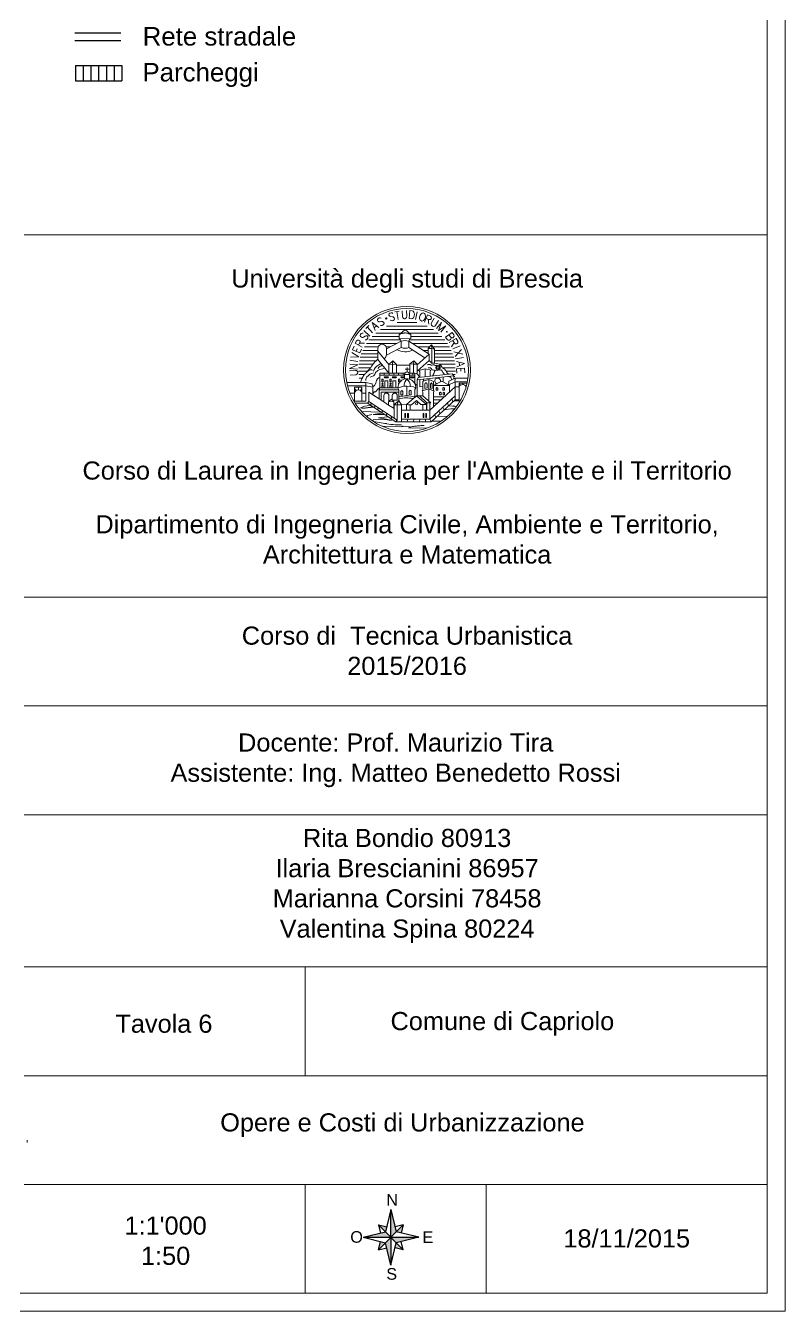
# Model space of a CAD drawing. Header units: millimetres. Extents: x 366 to 1555, y 702 to 1543.
# Drawn here: x 1345.2 to 1554.8, y 701.7 to 1056.4 of the extents above; entities that cross this region are included whole.
import ezdxf

# ---------------------------------------------------------------- set-up
doc = ezdxf.new("R2010")
doc.units = ezdxf.units.MM
doc.layers.add('1_BASE', color=7, linetype='Continuous', lineweight=0)
doc.layers.add('1_CARTIGLIO', color=7, linetype='Continuous', lineweight=9)
for name, color, linetype in [('4L - Parcheggi', 4, 'Continuous'), ('4L - Strade', 10, 'Continuous'), ('cartiglio', 7, 'Continuous')]:
    doc.layers.add(name, color=color, linetype=linetype)
doc.styles.add('ROMANC', font='romanc', dxfattribs={"width": 0.9, "height": 0.4})
doc.styles.get("Standard").update_dxf_attribs({"font": 'arial.ttf'})

msp = doc.modelspace()

# ---------------------------------------------------------------- hatches: boundary and pattern name
at = {"layer": '1_CARTIGLIO', "lineweight": 5, "ltscale": 0.2}
h = msp.add_hatch(color=256, dxfattribs=at)
h.paths.add_polyline_path([(1442.57206, 725.50767), (1444.49205, 723.58767), (1444.82428, 724.96403)])
h.paths.add_polyline_path([(1445.98539, 729.77433), (1445.98539, 722.09433), (1447.47872, 723.58767)])
h.paths.add_polyline_path([(1447.47872, 723.58767), (1448.85508, 723.25544), (1449.39872, 725.50767)])
h.paths.add_polyline_path([(1453.66539, 722.09433), (1445.98539, 722.09433), (1447.47872, 720.601)])
h.paths.add_polyline_path([(1449.39872, 718.681), (1447.47872, 720.601), (1447.1465, 719.22464)])
h.paths.add_polyline_path([(1445.98539, 722.09433), (1444.49205, 720.601), (1445.98539, 714.41433)])
h.paths.add_polyline_path([(1443.1157, 720.93323), (1442.57206, 718.681), (1444.49205, 720.601)])
h.paths.add_polyline_path([(1445.98539, 722.09433), (1444.49205, 723.58767), (1438.30539, 722.09433)])

# ---------------------------------------------------------------- linework, layer by layer
at = {"layer": '1_BASE'}
msp.add_line((1345.67439, 748.20922), (1345.66639, 748.86922), dxfattribs=at)
at = {"layer": '1_CARTIGLIO'}
for p, q in [((1344.79901, 998.68381), (1549.79901, 998.68381)), ((1443.08283, 972.54392), (1457.75314, 972.54392)), ((1444.80519, 973.50149), (1456.03078, 973.50149)), ((1447.70348, 974.45906), (1453.13249, 974.45906)), ((1448.26969, 971.1024), (1449.94151, 972.56967)), ((1449.94151, 972.56967), (1451.44474, 971.16239)), ((1439.25243, 968.71362), (1447.61077, 968.71362)), ((1439.94401, 969.67119), (1448.61611, 969.67119)), ((1440.77927, 970.62877), (1448.26969, 970.62877)), ((1441.79989, 971.58634), (1448.8211, 971.58634)), ((1448.81086, 969.34643), (1444.75004, 967.20515)), ((1448.26969, 971.1024), (1448.26969, 969.98383)), ((1448.26969, 969.98383), (1451.44474, 970.04382)), ((1448.42686, 969.9868), (1448.81086, 969.34643)), ((1448.81086, 969.34643), (1448.81086, 967.61462)), ((1451.23153, 970.03979), (1450.96371, 969.35851)), ((1450.96371, 969.35851), (1450.96371, 967.60254)), ((1450.96371, 969.35851), (1456.50042, 965.71462)), ((1450.99189, 971.58634), (1459.03608, 971.58634)), ((1451.08663, 969.67119), (1460.89196, 969.67119)), ((1451.44474, 971.16239), (1451.44474, 970.04382)), ((1451.44474, 970.62877), (1460.0567, 970.62877)), ((1451.94359, 968.71362), (1461.58354, 968.71362)), ((1437.52642, 964.88332), (1442.4198, 964.88332)), ((1437.82582, 965.8409), (1442.4198, 965.8409)), ((1438.20738, 966.79847), (1442.4198, 966.79847)), ((1438.67911, 967.75605), (1442.49002, 967.75605)), ((1442.4198, 964.2446), (1442.4198, 967.34715)), ((1445.42721, 962.93317), (1442.4198, 966.5652)), ((1444.67981, 967.75605), (1445.79478, 967.75605)), ((1448.81086, 967.61462), (1444.75004, 965.47334)), ((1444.75004, 965.47334), (1444.75004, 967.36789)), ((1450.96371, 967.60254), (1455.35052, 964.71543)), ((1456.50042, 965.71462), (1453.20431, 962.85049)), ((1453.39857, 967.75605), (1456.68818, 967.75605)), ((1454.85356, 966.79847), (1456.22905, 966.79847)), ((1457.17995, 968.27843), (1456.22905, 967.26834)), ((1456.22905, 967.26834), (1457.27787, 967.26834)), ((1456.22905, 965.89321), (1456.22905, 967.26834)), ((1456.50042, 965.71462), (1456.50042, 963.95864)), ((1457.17995, 968.27843), (1458.01648, 967.12107)), ((1457.27787, 967.26834), (1457.17995, 968.27843)), ((1458.01648, 967.12107), (1457.27787, 967.26834)), ((1457.27787, 967.26834), (1457.27787, 963.23005)), ((1457.55752, 967.75605), (1462.15686, 967.75605)), ((1458.01648, 963.23005), (1458.01648, 967.12107)), ((1458.01648, 966.79847), (1462.62859, 966.79847)), ((1458.01648, 965.8409), (1463.01015, 965.8409)), ((1458.01648, 964.88332), (1463.30955, 964.88332)), ((1437.07337, 962.0106), (1440.39223, 962.0106)), ((1437.15335, 962.96818), (1441.03681, 962.96818)), ((1437.30355, 963.92575), (1441.9262, 963.92575)), ((1442.4198, 964.2446), (1445.42721, 960.47978)), ((1445.42721, 962.93317), (1446.49213, 963.8699)), ((1446.45269, 962.97261), (1445.42721, 962.93317)), ((1445.42721, 962.93317), (1445.42721, 960.50053)), ((1446.49213, 963.8699), (1446.41691, 962.93317)), ((1446.41998, 962.97135), (1446.41998, 960.50053)), ((1447.55705, 962.85428), (1446.45269, 962.97261)), ((1446.49213, 963.8699), (1447.55705, 962.85428)), ((1447.55705, 962.85428), (1447.55705, 960.50053)), ((1447.55705, 962.66797), (1451.2547, 962.66797)), ((1449.91712, 961.64394), (1451.03799, 961.64394)), ((1450.47756, 962.07131), (1450.47756, 960.84154)), ((1451.24027, 963.05375), (1452.29224, 963.94354)), ((1451.2547, 963.05149), (1451.2547, 960.50053)), ((1452.19152, 963.03301), (1451.2547, 963.05149)), ((1452.29224, 963.94354), (1452.1777, 963.03328)), ((1452.1777, 963.03328), (1452.1777, 960.50053)), ((1453.20431, 962.95212), (1452.19152, 963.03301)), ((1452.29224, 963.94354), (1453.20431, 962.95212)), ((1456.50042, 963.95864), (1453.20431, 961.09451)), ((1453.20431, 962.95212), (1453.20431, 960.29821)), ((1455.42974, 961.65894), (1453.66333, 961.25615)), ((1453.93522, 960.91271), (1453.66333, 961.25615)), ((1453.93522, 961.32309), (1453.93522, 961.31815)), ((1455.42974, 961.65894), (1457.00796, 961.3513)), ((1455.42974, 961.65894), (1455.42974, 959.47659)), ((1456.50042, 963.95864), (1457.27787, 963.23005)), ((1456.79727, 960.98693), (1457.00796, 961.3513)), ((1457.27787, 963.23005), (1458.01648, 963.23005)), ((1458.01648, 963.92575), (1463.53242, 963.92575)), ((1458.12461, 961.20631), (1459.96191, 961.40306)), ((1459.42526, 962.96818), (1463.68262, 962.96818)), ((1460.12433, 962.0106), (1463.7626, 962.0106)), ((1433.80209, 957.95526), (1439.04858, 957.95526)), ((1437.06235, 961.05303), (1439.54715, 961.05303)), ((1437.12011, 960.09546), (1438.66682, 960.09546)), ((1437.24757, 959.13788), (1438.10224, 959.13788)), ((1439.04858, 957.95526), (1440.78981, 957.58269)), ((1439.04858, 957.95526), (1439.04858, 957.04552)), ((1442.95226, 960.50053), (1449.84343, 960.50053)), ((1442.95226, 956.4897), (1442.95226, 960.50053)), ((1442.95226, 959.95726), (1449.75396, 959.95726)), ((1443.4795, 958.88139), (1443.83529, 958.88139)), ((1443.4795, 958.88139), (1443.4795, 958.06929)), ((1443.4795, 958.06929), (1443.83529, 958.06929)), ((1443.83529, 958.88139), (1443.83529, 958.06929)), ((1444.09418, 959.48824), (1445.32868, 959.48824)), ((1444.09418, 959.48824), (1444.25052, 959.19077)), ((1444.13222, 960.50053), (1444.13222, 959.95726)), ((1444.25052, 959.19077), (1445.15721, 959.19077)), ((1444.28069, 958.40147), (1445.10462, 958.40147)), ((1444.28069, 958.40147), (1444.28069, 956.4897)), ((1445.10462, 958.40147), (1445.10462, 956.4897)), ((1445.32868, 959.48824), (1445.15721, 959.19077)), ((1445.51659, 959.95726), (1445.51659, 960.50053)), ((1445.71053, 958.88139), (1445.71053, 958.06929)), ((1445.71053, 958.88139), (1446.06632, 958.88139)), ((1445.71053, 958.06929), (1446.06632, 958.06929)), ((1446.06632, 958.88139), (1446.06632, 958.06929)), ((1446.32521, 959.48824), (1446.48155, 959.19077)), ((1446.32521, 959.48824), (1447.55971, 959.48824)), ((1446.48155, 959.19077), (1447.38824, 959.19077)), ((1446.51172, 958.40147), (1446.51172, 956.4897)), ((1446.51172, 958.40147), (1447.33565, 958.40147)), ((1446.7993, 959.95726), (1446.7993, 960.50053)), ((1447.33565, 958.40147), (1447.33565, 956.4897)), ((1447.55971, 959.48824), (1447.38824, 959.19077)), ((1448.08067, 958.88139), (1448.08067, 958.06929)), ((1448.08067, 958.88139), (1448.43646, 958.88139)), ((1448.08067, 958.06929), (1448.43646, 958.06929)), ((1448.11545, 959.95726), (1448.11545, 960.50053)), ((1448.43646, 958.88139), (1448.43646, 958.06929)), ((1448.69535, 959.48824), (1449.75396, 959.48824)), ((1448.69535, 959.48824), (1448.85169, 959.19077)), ((1448.85169, 959.19077), (1449.75838, 959.19077)), ((1449.3286, 959.95726), (1449.3286, 960.50053)), ((1449.75396, 960.16351), (1451.11289, 960.16351)), ((1449.75396, 958.89223), (1449.75396, 960.16351)), ((1451.02342, 960.50053), (1452.57885, 960.50053)), ((1451.11289, 960.16351), (1451.11179, 958.86887)), ((1451.11272, 959.95726), (1452.57885, 959.95726)), ((1451.13236, 959.48824), (1452.36686, 959.48824)), ((1451.13236, 959.48824), (1451.2887, 959.19077)), ((1451.2887, 959.19077), (1452.19539, 959.19077)), ((1452.04115, 959.95726), (1452.04115, 960.50053)), ((1452.36686, 959.48824), (1452.19539, 959.19077)), ((1452.57885, 960.50053), (1452.57885, 957.632)), ((1453.2054, 958.67056), (1463.37679, 959.75981)), ((1453.21657, 954.22592), (1453.2054, 958.67056)), ((1453.22755, 958.67294), (1453.51093, 959.2711)), ((1453.51093, 959.2711), (1462.90274, 960.27687)), ((1453.93522, 960.91271), (1453.93522, 959.31654)), ((1454.00499, 958.75619), (1454.00499, 956.69469)), ((1454.82593, 958.26008), (1456.44981, 958.722)), ((1454.82593, 955.68097), (1454.82593, 958.26008)), ((1454.95529, 958.85796), (1454.95529, 958.29688)), ((1456.44981, 958.722), (1456.44981, 952.78645)), ((1456.44981, 958.722), (1457.7685, 958.20562)), ((1456.79727, 960.98693), (1456.79727, 959.62304)), ((1457.7685, 958.20562), (1457.77157, 955.63092)), ((1457.76982, 957.0962), (1460.05424, 958.28227)), ((1460.05424, 958.28227), (1462.17607, 957.0962)), ((1460.41147, 959.44226), (1460.41147, 958.08258)), ((1461.24944, 961.05303), (1463.77362, 961.05303)), ((1463.70631, 959.10239), (1461.98608, 958.25832)), ((1461.98608, 958.25832), (1461.98608, 957.8161)), ((1463.70631, 958.12469), (1461.98608, 957.28061)), ((1463.37679, 959.75981), (1462.90274, 960.27687)), ((1463.06906, 960.09546), (1463.71586, 960.09546)), ((1463.37679, 959.75981), (1463.37679, 958.94071)), ((1463.37679, 959.61667), (1463.66094, 959.61667)), ((1463.70631, 959.10239), (1463.70631, 958.66018)), ((1463.70631, 959.10239), (1467.22944, 959.10239)), ((1463.70631, 958.12469), (1463.70631, 953.15875)), ((1463.70631, 958.12469), (1467.06788, 958.12469)), ((1464.80162, 957.77282), (1464.80162, 953.15875)), ((1464.80162, 957.77282), (1466.99525, 957.77282)), ((1465.85115, 957.77282), (1465.85115, 957.37328)), ((1434.01578, 957.04552), (1439.04858, 957.04552)), ((1434.68969, 955.02011), (1435.98898, 955.02011)), ((1435.98898, 952.77956), (1435.98898, 956.68183)), ((1435.98898, 956.68183), (1438.01351, 956.68183)), ((1436.43363, 955.74695), (1435.98898, 956.29457)), ((1437.02512, 955.91933), (1437.06965, 956.68183)), ((1437.57941, 955.73978), (1438.01351, 956.35194)), ((1438.01351, 956.68183), (1438.01351, 952.77956)), ((1438.01351, 955.02011), (1439.04858, 955.02011)), ((1439.04858, 957.04552), (1441.01645, 956.62446)), ((1439.04858, 957.04552), (1439.04858, 952.77956)), ((1439.87029, 952.67206), (1439.87029, 955.30351)), ((1439.87029, 955.30351), (1444.0446, 952.57316)), ((1440.78981, 957.58269), (1440.78981, 957.18417)), ((1440.78981, 957.18417), (1441.01645, 957.13567)), ((1441.01645, 957.13567), (1441.01645, 956.62446)), ((1441.01645, 956.62446), (1441.01645, 954.55382)), ((1448.15696, 955.92014), (1442.73641, 955.92014)), ((1447.9429, 956.4897), (1442.94582, 956.4897)), ((1443.319, 955.26212), (1443.319, 953.04776)), ((1448.15755, 955.26212), (1443.319, 955.26212)), ((1443.4795, 957.13026), (1443.4795, 956.4897)), ((1443.4795, 957.13026), (1443.83529, 957.13026)), ((1443.83529, 956.4897), (1443.4795, 956.4897)), ((1443.83529, 957.13026), (1443.83529, 956.4897)), ((1444.28069, 956.4897), (1445.10462, 956.4897)), ((1445.71053, 957.13026), (1446.06632, 957.13026)), ((1445.71053, 957.13026), (1445.71053, 956.4897)), ((1445.71053, 956.4897), (1446.06632, 956.4897)), ((1446.06632, 957.13026), (1446.06632, 956.4897)), ((1446.51172, 956.4897), (1447.33565, 956.4897)), ((1447.9429, 956.4897), (1449.65229, 956.90815)), ((1448.15696, 955.92014), (1447.9429, 956.4897)), ((1448.15696, 955.92014), (1448.15958, 952.9557)), ((1449.65229, 956.90815), (1450.40132, 956.93591)), ((1450.25552, 951.81638), (1453.03227, 954.22592)), ((1450.40132, 956.93591), (1450.3973, 956.30021)), ((1450.3973, 956.30021), (1450.3973, 954.25009)), ((1450.40132, 956.93591), (1452.20567, 956.7366)), ((1452.20567, 956.7366), (1452.84101, 956.45202)), ((1452.57884, 955.99401), (1452.57635, 953.83029)), ((1452.84101, 956.45202), (1452.57882, 955.97571)), ((1452.57885, 957.632), (1453.20941, 957.07504)), ((1453.03227, 954.22592), (1455.80769, 951.81638)), ((1453.03227, 954.22592), (1454.82593, 954.22592)), ((1455.93877, 952.28738), (1453.90971, 954.22592)), ((1454.00499, 956.69469), (1454.82593, 956.7826)), ((1454.82593, 955.28378), (1454.60513, 955.65434)), ((1454.61317, 955.64084), (1456.44981, 956.16328)), ((1454.82593, 954.22592), (1454.82593, 955.28378)), ((1454.82593, 954.22592), (1457.01282, 952.28738)), ((1456.44981, 956.16328), (1457.93508, 955.58166)), ((1456.75066, 950.29728), (1463.7233, 956.72768)), ((1456.75066, 947.83518), (1463.7233, 954.26558)), ((1457.76982, 957.0962), (1462.17607, 957.0962)), ((1457.77207, 955.21009), (1457.94272, 955.59907)), ((1457.77207, 955.21009), (1457.77678, 951.2436)), ((1462.17607, 957.37384), (1462.17607, 955.30077)), ((1463.70631, 956.71201), (1464.80162, 956.71201)), ((1464.80162, 957.57932), (1465.20403, 957.20241)), ((1439.04858, 952.77956), (1435.79375, 952.77956)), ((1436.14329, 952.21098), (1439.50113, 952.21098)), ((1439.87029, 952.67206), (1439.50113, 952.21098)), ((1439.50113, 952.21098), (1447.38113, 947.05679)), ((1439.87029, 952.67206), (1447.75029, 947.51787)), ((1440.67865, 952.14332), (1440.30949, 951.68224)), ((1441.70332, 951.47311), (1441.33415, 951.01202)), ((1442.60424, 950.88383), (1442.23507, 950.42274)), ((1445.3661, 952.67013), (1446.79261, 952.63542)), ((1445.3661, 951.70878), (1446.88701, 950.71398)), ((1446.13587, 953.32755), (1446.79261, 952.63542)), ((1446.79261, 952.63542), (1446.76624, 950.79297)), ((1446.88701, 951.80547), (1448.15958, 952.9557)), ((1446.88701, 948.08254), (1446.88701, 951.80547)), ((1446.88701, 951.80547), (1447.76099, 951.80547)), ((1447.76099, 951.80547), (1447.75029, 947.51787)), ((1447.76099, 951.80547), (1448.10067, 952.90245)), ((1447.76099, 951.80547), (1448.88052, 951.80547)), ((1448.15958, 952.9557), (1448.88052, 951.80547)), ((1450.25552, 951.81638), (1450.8708, 951.7896)), ((1450.8708, 951.7896), (1451.65727, 951.7896)), ((1451.32958, 951.7896), (1451.3162, 950.29728)), ((1451.65727, 951.7896), (1453.04431, 952.96859)), ((1453.04431, 952.96859), (1454.2762, 951.81638)), ((1454.2762, 951.81638), (1455.20579, 951.81638)), ((1454.78714, 951.81638), (1454.78714, 950.29728)), ((1455.80769, 951.81638), (1455.20579, 951.81638)), ((1455.80769, 951.81638), (1455.80769, 950.29728)), ((1455.93877, 952.28738), (1455.93877, 950.29728)), ((1457.01282, 952.28738), (1455.93877, 952.28738)), ((1456.75066, 952.28738), (1456.75066, 947.83518)), ((1457.06498, 947.03597), (1463.70631, 953.16082)), ((1457.77359, 953.93233), (1460.69224, 953.93233)), ((1457.7745, 953.1628), (1459.85782, 953.1628)), ((1457.77565, 952.1966), (1458.81014, 952.1966)), ((1460.3574, 951.16144), (1460.67172, 950.36222)), ((1461.59701, 952.30465), (1461.91134, 951.50543)), ((1462.78033, 953.39594), (1463.09465, 952.59673)), ((1463.70407, 953.15875), (1464.80162, 953.15875)), ((1443.73924, 950.14144), (1443.37008, 949.68035)), ((1444.9811, 949.32916), (1444.61194, 948.86807)), ((1446.31277, 948.45768), (1445.94361, 947.99659)), ((1447.75029, 947.51787), (1447.38113, 947.05679)), ((1448.88052, 947.03597), (1447.38113, 947.05679)), ((1448.88052, 950.29728), (1448.88052, 947.03597)), ((1448.88052, 947.83518), (1456.75066, 947.83518)), ((1448.88052, 947.03597), (1457.06498, 947.03597)), ((1450.25552, 950.29728), (1456.75066, 950.29728)), ((1450.6608, 947.83518), (1450.50431, 947.03597)), ((1452.32471, 947.83518), (1452.23242, 947.03597)), ((1453.9485, 947.83518), (1453.92174, 947.03597)), ((1455.5589, 947.83518), (1455.55382, 947.07768)), ((1456.75066, 947.83518), (1457.06498, 947.03597)), ((1457.32105, 947.27212), (1459.84262, 947.27212)), ((1458.06994, 949.05187), (1458.38427, 948.25265)), ((1459.23164, 950.12323), (1459.54597, 949.32401))]:
    msp.add_line(p, q, dxfattribs=at)
at = {"layer": '1_CARTIGLIO', "ltscale": 100}
for p, q in [((1344.79901, 898.68381), (1549.79901, 898.68381)), ((1344.79901, 868.68381), (1549.79901, 868.68381)), ((1344.79901, 838.68381), (1549.79901, 838.68381)), ((1344.79901, 796.68873), (1549.79901, 796.68873)), ((1422.29901, 766.68873), (1422.29901, 796.68873)), ((1344.79901, 766.68873), (1549.79901, 766.68873)), ((1344.79901, 736.68873), (1549.79901, 736.68873)), ((1422.29901, 736.68873), (1422.29901, 706.68381)), ((1472.29901, 736.68873), (1472.29901, 706.68381))]:
    msp.add_line(p, q, dxfattribs=at)
at = {"layer": '1_CARTIGLIO', "lineweight": 25, "ltscale": 0.1}
for p, q in [((1445.98539, 729.77433), (1444.49205, 723.58767)), ((1445.98539, 729.77433), (1447.47872, 723.58767)), ((1445.98539, 722.09433), (1445.98539, 729.77433)), ((1438.30539, 722.09433), (1444.49205, 723.58767)), ((1444.49205, 723.58767), (1442.57206, 725.50767)), ((1442.57206, 725.50767), (1444.82428, 724.96403)), ((1442.57206, 725.50767), (1443.1157, 723.25544)), ((1447.47872, 723.58767), (1444.49205, 720.601)), ((1444.49205, 723.58767), (1447.47872, 720.601)), ((1445.98539, 722.09433), (1445.98539, 725.50767)), ((1449.39872, 725.50767), (1447.1465, 724.96403)), ((1447.47872, 723.58767), (1449.39872, 725.50767)), ((1453.66539, 722.09433), (1447.47872, 723.58767)), ((1449.39872, 725.50767), (1448.85508, 723.25544)), ((1438.30539, 722.09433), (1444.49205, 720.601)), ((1438.30539, 722.09433), (1445.98539, 722.09433)), ((1442.57206, 718.681), (1443.1157, 720.93323)), ((1444.49205, 720.601), (1442.57206, 718.681)), ((1445.98539, 714.41433), (1444.49205, 720.601)), ((1445.98539, 722.09433), (1453.66539, 722.09433)), ((1445.98539, 722.09433), (1445.98539, 714.41433)), ((1445.98539, 714.41433), (1447.47872, 720.601)), ((1453.66539, 722.09433), (1447.47872, 720.601)), ((1447.47872, 720.601), (1449.39872, 718.681)), ((1449.39872, 718.681), (1448.85508, 720.93323)), ((1442.57206, 718.681), (1444.82428, 719.22464)), ((1449.39872, 718.681), (1447.1465, 719.22464))]:
    msp.add_line(p, q, dxfattribs=at)
at = {"layer": '1_CARTIGLIO'}
for points in [[(365.79901, 701.68381), (1554.79901, 701.68381), (1554.79901, 1542.68381), (365.79901, 1542.68381)], [(370.79901, 706.68381), (1549.79901, 706.68381), (1549.79901, 1537.68381), (370.79901, 1537.68381)], [(1442.94582, 956.4897), (1442.46831, 956.16545), (1442.16335, 955.93144), (1442.07641, 955.68751), (1441.72999, 955.40094), (1441.35681, 955.31468), (1441.18293, 955.07174), (1441.01645, 954.91102), (1441.01645, 954.55382), (1442.7278, 953.43446), (1442.7278, 955.89673)], [(1448.74276, 955.42375), (1448.74276, 954.54918), (1449.28179, 954.54918), (1449.28179, 955.42375), (1449.03167, 955.69346)], [(1451.0313, 955.56852), (1451.0313, 954.58785), (1451.58906, 954.54025), (1451.58906, 955.58736), (1451.31887, 955.84715)], [(1448.88052, 950.29728), (1448.88052, 951.80547), (1450.25552, 951.81638), (1450.25552, 950.29728)], [(1449.8235, 949.39395), (1449.8235, 948.26751), (1450.03215, 948.26751), (1450.03215, 949.39395)], [(1450.60864, 949.39395), (1450.60864, 948.26751), (1450.81729, 948.26751), (1450.81729, 949.39395)], [(1454.86605, 949.39395), (1454.86605, 948.26751), (1455.07471, 948.26751), (1455.07471, 949.39395)], [(1455.61241, 949.39395), (1455.61241, 948.26751), (1455.82106, 948.26751), (1455.82106, 949.39395)]]:
    msp.add_lwpolyline(points, close=True, dxfattribs=at)
for points in [[(1442.33105, 964.27418), (1441.91245, 963.91392), (1441.57335, 963.58957), (1441.3022, 963.29838), (1441.08746, 963.03764), (1440.91756, 962.80461), (1440.78096, 962.59655), (1440.6661, 962.41073), (1440.56145, 962.24443), (1440.45758, 962.09507), (1440.35372, 961.96082), (1440.25121, 961.83998), (1440.15142, 961.73088), (1440.05569, 961.63183), (1439.96538, 961.54115), (1439.88186, 961.45716), (1439.80647, 961.37818), (1439.73989, 961.30261), (1439.68009, 961.22913), (1439.62435, 961.15652), (1439.56996, 961.08354), (1439.51421, 961.00897), (1439.45438, 960.93158), (1439.38777, 960.85013), (1439.31164, 960.76339), (1439.22427, 960.67053), (1439.12779, 960.57227), (1439.0253, 960.46974), (1438.91992, 960.36406), (1438.81474, 960.25636), (1438.71288, 960.14776), (1438.61744, 960.03937), (1438.53152, 959.93232), (1438.45733, 959.82748), (1438.39344, 959.72465), (1438.3375, 959.62336), (1438.28717, 959.52316), (1438.24012, 959.4236), (1438.194, 959.32421), (1438.14648, 959.22454), (1438.09522, 959.12413), (1438.03871, 959.02196), (1437.97886, 958.91481), (1437.91839, 958.79889), (1437.86005, 958.67042), (1437.80657, 958.5256), (1437.76068, 958.36066), (1437.72512, 958.17181), (1437.70263, 957.95526)], [(1440.92211, 961.37919), (1440.72683, 961.47041), (1440.32289, 961.45752), (1439.88016, 961.28796), (1439.51501, 960.92306)], [(1440.30951, 959.4109), (1441.22172, 959.75002), (1441.54808, 960.10203), (1441.75674, 960.70194), (1442.38271, 961.26218), (1442.92977, 961.56164), (1443.80319, 961.70542), (1444.27133, 961.8482)], [(1440.73781, 963.20371), (1440.73781, 963.20371)], [(1441.18293, 961.02717), (1441.39159, 961.50908), (1441.6912, 961.99198), (1442.10851, 962.47389), (1442.66895, 962.83879), (1443.12505, 963.09958)], [(1441.81267, 962.03622), (1441.81267, 962.03622)], [(1442.51245, 961.74409), (1442.57799, 962.07032), (1442.90302, 962.31722), (1443.26817, 962.53934), (1443.50358, 962.68212)], [(1456.01227, 962.8203), (1456.24866, 962.88551)], [(1456.24866, 962.88551), (1456.41829, 962.93768), (1456.67994, 962.93768), (1456.82431, 962.92463), (1456.95423, 962.8203), (1457.07333, 962.729), (1457.21769, 962.729), (1457.41258, 962.70292), (1457.57138, 962.79421), (1457.75363, 962.79421), (1457.91063, 962.76813), (1458.05499, 962.67683), (1458.27694, 962.65075), (1458.5007, 962.729)], [(1456.24866, 961.99603), (1456.53558, 961.96994)], [(1456.53558, 961.96994), (1456.71964, 961.9569), (1456.9019, 961.9569), (1457.021, 961.89038), (1457.11303, 961.81213), (1457.19062, 961.66867), (1457.30792, 961.5239), (1457.38732, 961.44564), (1457.47935, 961.40652), (1457.71393, 961.35435), (1457.97559, 961.34131)], [(1458.11246, 961.20501), (1458.07726, 961.09205), (1458.05039, 961.00583), (1458.03045, 960.94182), (1458.01601, 960.89551), (1458.00569, 960.86237), (1457.99806, 960.8379), (1457.99173, 960.81756), (1457.98527, 960.79685), (1457.97755, 960.77214), (1457.96846, 960.74332), (1457.95813, 960.71119), (1457.94671, 960.67654), (1457.93436, 960.64018), (1457.92122, 960.60288), (1457.90744, 960.56545), (1457.89316, 960.52867), (1457.87852, 960.49322), (1457.86357, 960.45921), (1457.84836, 960.42664), (1457.83293, 960.39552), (1457.81732, 960.36585), (1457.80159, 960.33761), (1457.78576, 960.31081), (1457.7699, 960.28544), (1457.75405, 960.26147), (1457.73836, 960.23869), (1457.72299, 960.21686), (1457.70809, 960.19572), (1457.69383, 960.17505), (1457.68035, 960.15458), (1457.66782, 960.13409), (1457.6564, 960.11331), (1457.64621, 960.09209), (1457.63721, 960.07053), (1457.62934, 960.04879), (1457.62253, 960.02706), (1457.61672, 960.00551), (1457.61182, 959.98432), (1457.60779, 959.96366), (1457.60454, 959.94371), (1457.60203, 959.9246), (1457.60028, 959.90634), (1457.59934, 959.88887), (1457.59925, 959.87216), (1457.60005, 959.85617), (1457.60179, 959.84086), (1457.60451, 959.82618), (1457.60826, 959.81209), (1457.61307, 959.79856), (1457.61898, 959.78556), (1457.62601, 959.77306), (1457.63419, 959.76105), (1457.64355, 959.74951), (1457.65411, 959.73841), (1457.66591, 959.72773), (1457.67896, 959.71746)], [(1458.01648, 963.23005), (1458.59273, 963.14766), (1458.97168, 963.04332), (1459.3777, 962.99115), (1459.73139, 962.8203), (1459.90101, 962.55815), (1460.02011, 962.23079), (1460.1374, 961.98298), (1460.41169, 961.90343), (1460.53079, 961.83822), (1460.67334, 961.66867), (1460.9368, 961.51085), (1461.00177, 961.34131), (1461.19846, 961.13133), (1461.34282, 960.90961), (1461.62974, 960.42444), (1461.94373, 960.3201), (1462.16093, 960.19743)], [(1459.93252, 961.40677), (1459.98899, 961.30281), (1460.03209, 961.22345), (1460.06409, 961.16453), (1460.08724, 961.1219), (1460.10381, 961.0914), (1460.11605, 961.06888), (1460.12621, 961.05016), (1460.13656, 961.0311), (1460.14894, 961.00835), (1460.16346, 960.98185), (1460.17983, 960.95234), (1460.19776, 960.92057), (1460.21694, 960.8873), (1460.23707, 960.85326), (1460.25786, 960.81922), (1460.27901, 960.78592), (1460.30027, 960.75398), (1460.32154, 960.72353), (1460.34278, 960.69454), (1460.36397, 960.66701), (1460.38504, 960.64093), (1460.40596, 960.61628), (1460.42668, 960.59307), (1460.44718, 960.57127), (1460.46738, 960.55083), (1460.48719, 960.53153), (1460.50651, 960.5131), (1460.52523, 960.49526), (1460.54324, 960.47775), (1460.56044, 960.46029), (1460.57671, 960.44262), (1460.59194, 960.42446), (1460.60607, 960.40563), (1460.61908, 960.38622), (1460.63102, 960.36642), (1460.64192, 960.34643), (1460.65181, 960.32642), (1460.66073, 960.30658), (1460.6687, 960.2871), (1460.67577, 960.26816), (1460.68194, 960.24991), (1460.6872, 960.23233), (1460.69152, 960.21538), (1460.69485, 960.19901), (1460.69717, 960.18316), (1460.69844, 960.1678), (1460.69862, 960.15287), (1460.69768, 960.13833), (1460.69559, 960.12412), (1460.69232, 960.11022), (1460.68785, 960.09659), (1460.68216, 960.08322), (1460.67522, 960.07008), (1460.66701, 960.05714), (1460.65752, 960.04438), (1460.64671, 960.03176)], [(1439.03349, 958.47286), (1439.07228, 958.83776)], [(1439.07228, 958.83776), (1439.35851, 959.50212), (1439.68488, 959.75002), (1440.21856, 960.24581), (1440.68804, 960.41438), (1441.20968, 960.58394)], [(1441.0786, 956.79213), (1441.41834, 957.10448), (1441.79553, 957.74306), (1442.03094, 958.51252), (1442.25163, 958.92899), (1442.70774, 959.30678)], [(1452.6263, 960.489), (1452.95004, 960.44261), (1453.15936, 960.33873), (1453.391, 960.12996), (1453.56403, 959.8526), (1453.67986, 959.65593), (1453.88917, 959.48145)], [(1454.00499, 958.75619), (1454.95529, 958.85796), (1454.95529, 958.29688), (1454.82593, 958.26008), (1454.82593, 956.7826), (1454.00499, 956.69469), (1454.00499, 958.75619)], [(1453.05069, 954.22592), (1453.90971, 954.22592), (1455.93877, 952.28738), (1455.93877, 950.29728), (1455.80769, 950.29728), (1455.80769, 951.81638), (1453.05069, 954.22592)], [(1440.12233, 951.59373), (1438.77146, 951.39652), (1437.57835, 950.98239), (1437.78542, 950.92323), (1437.99249, 950.89365), (1438.20942, 950.87392), (1438.42634, 950.86406), (1438.64327, 950.87392), (1438.8602, 950.88378), (1439.07713, 950.90351), (1439.29406, 950.93309), (1439.51099, 950.96267), (1439.72791, 950.99225), (1439.94484, 951.02183), (1440.15191, 951.05141), (1440.36884, 951.07113), (1440.57591, 951.09085), (1440.98018, 951.10071), (1440.36884, 951.59373)], [(1446.13587, 953.32755), (1445.42831, 952.72326)], [(1462.50539, 950.69644), (1461.19396, 950.44993), (1460.55519, 950.25475)], [(1461.9011, 951.496), (1463.11673, 951.43597), (1463.12659, 951.43597), (1463.13645, 951.43597), (1463.14631, 951.43597), (1463.16603, 951.43597), (1463.17589, 951.43597), (1463.18575, 951.43597), (1463.20547, 951.43597), (1463.21533, 951.43597), (1463.22519, 951.43597), (1463.24491, 951.44583), (1463.25477, 951.44583), (1463.2745, 951.45569), (1463.28436, 951.45569), (1463.3238, 951.47541), (1463.34352, 951.45569), (1463.36324, 951.44583), (1463.38296, 951.43597), (1463.41254, 951.43597), (1463.43226, 951.43597), (1463.46184, 951.43597), (1463.48156, 951.43597), (1463.51114, 951.43597), (1463.53086, 951.42611), (1463.56045, 951.42611), (1463.59003, 951.42611), (1463.60975, 951.42611), (1463.63933, 951.42611), (1463.66891, 951.41624), (1464.06669, 951.30259)], [(1462.50539, 950.69644), (1463.5977, 950.69644)], [(1463.39702, 952.87558), (1465.09825, 952.87558)], [(1437.87732, 949.95293), (1443.03114, 949.7104)], [(1440.77311, 949.0892), (1439.58987, 948.85255), (1439.58001, 948.84269), (1439.57015, 948.83283), (1439.56029, 948.82297), (1439.55043, 948.81311), (1439.54057, 948.80325), (1439.53071, 948.79338), (1439.52085, 948.78352), (1439.51099, 948.77366), (1439.30088, 948.56356)], [(1444.80601, 947.68902), (1441.19711, 947.64958), (1441.18725, 947.63972), (1441.17739, 947.62986), (1441.16753, 947.62), (1441.15767, 947.61014), (1441.14781, 947.60028), (1441.13795, 947.59042), (1441.12809, 947.58056), (1440.88955, 947.34202)], [(1443.36639, 949.50333), (1441.10837, 949.1385), (1441.10837, 949.12864), (1441.11823, 949.11878), (1441.12809, 949.11878), (1441.12809, 949.10892), (1441.13795, 949.09906), (1441.14781, 949.0892), (1441.15767, 949.07934), (1441.16753, 949.07934), (1441.17739, 949.06948), (1441.19711, 949.05961), (1443.9383, 949.05961), (1443.94816, 949.06948), (1443.95802, 949.07934), (1443.96788, 949.0892), (1443.97774, 949.09906), (1443.9876, 949.10892), (1443.99746, 949.11878), (1444.00732, 949.12864), (1444.01718, 949.1385)], [(1441.17923, 947.14968), (1445.39763, 946.44661), (1445.98925, 946.37759), (1446.58088, 946.31843), (1447.1725, 946.27899), (1447.76412, 946.24941), (1448.35574, 946.21983), (1448.94737, 946.20997)], [(1445.01308, 948.47785), (1442.59728, 948.1919), (1444.68768, 947.82707), (1444.68768, 947.81721), (1444.69754, 947.81721), (1444.70741, 947.81721), (1444.71727, 947.81721), (1444.72713, 947.80735), (1444.73699, 947.80735), (1444.73699, 947.79749), (1444.75671, 947.78763), (1444.76657, 947.78763), (1444.77643, 947.77777), (1444.78629, 947.76791), (1444.79615, 947.74818), (1444.80601, 947.73832), (1444.82573, 947.72846), (1444.85531, 947.69888), (1444.93419, 947.68902), (1445.02294, 947.67916), (1445.11168, 947.6693), (1445.20042, 947.64958), (1445.29903, 947.62986), (1445.38777, 947.61014), (1445.48637, 947.59042), (1445.58498, 947.5707), (1445.67372, 947.55098), (1445.77233, 947.54112), (1445.87093, 947.54112), (1445.95967, 947.54112), (1446.05828, 947.55098), (1446.14702, 947.5707), (1446.32451, 947.65944), (1446.31465, 947.6693), (1446.31465, 947.68902), (1446.30479, 947.69888), (1446.29493, 947.7186), (1446.28507, 947.73832), (1446.2752, 947.74818), (1446.25548, 947.76791), (1446.24562, 947.77777), (1446.2259, 947.79749), (1446.20618, 947.80735), (1446.18646, 947.82707), (1446.15688, 947.83693), (1446.13716, 947.85665), (1446.11744, 947.86651), (1446.078, 947.90595)], [(1458.79744, 948.63369), (1461.55905, 948.58438)], [(1443.52442, 945.8771), (1448.94737, 945.72681)], [(1444.35243, 946.6241), (1444.37215, 946.60438), (1444.39187, 946.59452), (1444.41159, 946.59452), (1444.44117, 946.58466), (1444.4609, 946.58466), (1444.49048, 946.58466), (1444.5102, 946.58466), (1444.53978, 946.58466), (1444.5595, 946.58466), (1444.58908, 946.58466), (1444.6088, 946.59452), (1444.63838, 946.59452), (1444.66796, 946.59452), (1444.69754, 946.58466), (1444.75671, 946.58466)], [(1449.3615, 945.92401), (1449.34178, 945.89443), (1449.32206, 945.88457), (1449.3122, 945.87471), (1449.29248, 945.86485), (1449.27276, 945.85499), (1449.25304, 945.84513), (1449.23332, 945.84513), (1449.2136, 945.84513), (1449.19388, 945.83527), (1449.17416, 945.83527), (1449.14457, 945.82541), (1449.12485, 945.81555), (1449.10513, 945.80569), (1449.07555, 945.79583), (1449.03611, 945.76625), (1451.28428, 945.68737)], [(1455.18899, 946.09164), (1454.9129, 946.06206), (1454.64667, 946.0522), (1454.37057, 946.03248), (1454.10434, 946.01276), (1453.82825, 945.99304), (1453.56202, 945.97332), (1453.28593, 945.9536), (1453.00984, 945.92401), (1452.73375, 945.89443), (1452.45766, 945.85499), (1452.18157, 945.80569), (1451.90548, 945.74653), (1451.62939, 945.67751), (1451.3533, 945.59862), (1450.80112, 945.40141), (1455.80702, 945.29206)]]:
    msp.add_lwpolyline(points, dxfattribs=at)
for points in [[(1458.57941, 961.61195), (1458.51983, 961.26062), (1458.46471, 961.26653), (1458.52616, 961.62894, -0.027106232), (1458.50148, 961.69042, -0.020253755), (1458.46683, 961.80775, -0.014451923), (1458.42979, 961.97513, -0.006435099), (1458.41642, 962.0503, -0.000045054), (1458.41656, 962.05081, -0.014451923), (1458.4645, 962.2154, -0.020253755), (1458.50678, 962.33021, -0.041910375), (1458.55377, 962.4211, -13.672121995), (1458.58891, 962.41877, -0.044749517), (1458.58604, 962.30958, -0.020253755), (1458.567, 962.18873, -0.012548808), (1458.53425, 962.04352, -0.004008851), (1458.54355, 961.99687, -0.014451923), (1458.57086, 961.82764, -0.020253755), (1458.58192, 961.70579, -0.046656537), (1458.577, 961.59204, -0.0968165), (1458.57507, 961.58638, -0.321843658)], [(1459.4387, 961.70474), (1459.49828, 961.35341), (1459.5534, 961.35931), (1459.49194, 961.72173, 0.027106232), (1459.51662, 961.7832, 0.020253755), (1459.55128, 961.90054, 0.014451923), (1459.58831, 962.06792, 0.006435099), (1459.60168, 962.14308, 0.000045054), (1459.60155, 962.1436, 0.014451923), (1459.5536, 962.30819, 0.020253755), (1459.51132, 962.42299, 0.041910375), (1459.46434, 962.51389, 13.672121995), (1459.42919, 962.51156, 0.044749517), (1459.43206, 962.40237, 0.020253755), (1459.4511, 962.28152, 0.012548808), (1459.48386, 962.13631, 0.004008851), (1459.47455, 962.08966, 0.014451923), (1459.44725, 961.92042, 0.020253755), (1459.43618, 961.79858, 0.046656537), (1459.4411, 961.68483, 0.0968165), (1459.44303, 961.67917, 0.321843658)], [(1444.0446, 952.57316), (1445.3661, 951.70878), (1445.3661, 952.67013), (1445.42831, 952.72326), (1445.42831, 954.34193, 1), (1444.05869, 954.34193), (1444.05869, 952.56394)], [(1452.84101, 956.45202, 0.12528989), (1452.57885, 957.632), (1453.20941, 957.07504), (1453.21657, 954.22592), (1453.05069, 954.22592), (1452.57635, 953.83029), (1452.60183, 956.01752), (1452.80132, 956.37993)]]:
    msp.add_lwpolyline(points, format="xyb", dxfattribs=at)
for points in [[(1459.01463, 961.30162), (1459.01463, 961.666), (1459.24767, 961.666), (1459.16748, 962.43004, 0.903817759), (1458.77233, 962.42861), (1458.69787, 961.666), (1458.93091, 961.666), (1458.93091, 961.29265)], [(1455.95443, 957.43826), (1455.95443, 956.44999), (1455.37253, 956.28447), (1455.37253, 957.43826, -0.069748625), (1455.39597, 957.60551, -0.081610088), (1455.45774, 957.73625, -0.106942571), (1455.55826, 957.83054, -0.135923869), (1455.66348, 957.85968, -0.135923869), (1455.7687, 957.83054, -0.106942571), (1455.86921, 957.73625, -0.081610088), (1455.93098, 957.60551, -0.069748625)], [(1457.36103, 956.23408), (1457.36103, 957.38788, 0.050610646), (1457.34373, 957.55837, 0.064450176), (1457.29993, 957.68583, 0.103971424), (1457.22293, 957.78364, 0.175954067), (1457.15241, 957.80925, 0.175954067), (1457.0819, 957.78364, 0.103971424), (1457.0049, 957.68583, 0.064450176), (1456.9611, 957.55837, 0.050610646), (1456.9438, 957.38788), (1456.9438, 956.39747)], [(1462.78545, 958.65055, 0.326332012), (1461.90303, 959.60199), (1463.37679, 959.75981), (1463.37679, 958.94071)], [(1447.74762, 954.34193, 1), (1446.36727, 954.34193), (1446.36727, 953.08368), (1447.74762, 953.08368)], [(1458.48018, 955.82944), (1458.89463, 955.82944), (1458.89463, 956.32263, 0.993561666), (1458.48018, 956.32263)], [(1459.8519, 955.03671, 0.993561666), (1459.43745, 955.03671), (1459.43745, 954.54352), (1459.8519, 954.54352)], [(1460.73103, 956.32263, 0.993561666), (1460.31658, 956.32263), (1460.31658, 955.82944), (1460.73103, 955.82944)], [(1460.79661, 955.02562, 0.993561666), (1460.38217, 955.02562), (1460.38217, 954.53243), (1460.79661, 954.53243)]]:
    msp.add_lwpolyline(points, format="xyb", close=True, dxfattribs=at)
for centre, radius in [((1450.41798, 961.37815), 17.50544), ((1450.41798, 961.37815), 16.96479), ((1444.70352, 975.59456), 0.1966), ((1461.4235, 971.93996), 0.09969), ((1443.66275, 957.57746), 0.18324), ((1445.89378, 957.57746), 0.18324), ((1453.12323, 952.05237), 0.32799)]:
    msp.add_circle(centre, radius, dxfattribs=at)
for centre, radius, start, end in [((1443.58492, 967.35752), 1.16517, 359.490034, 180.509966), ((1449.90412, 968.65029), 2.94689, 117.6978459, 123.6849435), ((1449.90412, 968.65029), 2.94689, 113.0767312, 117.6978459), ((1449.90412, 968.65029), 2.94689, 105.982808, 113.0767312), ((1449.9127, 964.82296), 4.65573, 76.9533191, 103.6897424), ((1449.90412, 968.65029), 2.94689, 101.7582881, 105.982808), ((1449.90412, 968.65029), 2.94689, 95.5421518, 101.7582881), ((1449.90412, 968.65029), 2.94689, 91.2724859, 95.5421518), ((1449.90412, 968.65029), 2.94689, 84.2262836, 91.2724859), ((1449.90412, 968.65029), 2.94689, 79.6677111, 84.2262836), ((1449.90412, 968.65029), 2.94689, 72.9617254, 79.6677111), ((1449.90412, 968.65029), 2.94689, 68.9149429, 72.9617254), ((1449.90412, 968.65029), 2.94689, 58.4799353, 68.9149429), ((1443.58492, 965.55591), 1.16804, 297.0799351, 4.0539636), ((1449.94999, 971.00749), 4.61432, 239.9010546, 296.9391278), ((1449.90048, 969.95947), 2.58566, 245.0764094, 294.2805291), ((1450.39239, 956.52711), 2.44977, 26.8088558, 180.8751118), ((1448.26391, 957.57746), 0.18324, 86.3261697, 221.1434134), ((1452.4307, 957.06298), 2.78272, 136.5471771, 183.1897105), ((1450.43343, 960.16351), 0.67947, 0, 180), ((1448.31501, 956.81731), 3.00915, 0.3173596, 45.8604422), ((1458.89419, 958.37202), 0.7903, 336.4360036, 258.440748), ((1462.34561, 957.54835), 0.44827, 143.3248687, 216.6751313), ((1463.99939, 958.39243), 0.39697, 137.5867341, 222.4132659), ((1437.00125, 954.90028), 1.01933, 6.7515095, 173.2484905), ((1450.22216, 945.21116), 9.04063, 74.9052722, 103.1939813), ((1465.7842, 956.31604), 1.05936, 25.0914059, 158.050997), ((1450.22216, 944.6539), 9.04063, 77.9048461, 103.1907755)]:
    msp.add_arc(centre, radius, start, end, dxfattribs=at)
at = {"layer": '4L - Parcheggi'}
for p, q in [((1358.98003, 1045.37739), (1371.73003, 1045.37739)), ((1358.98003, 1045.37739), (1358.98003, 1041.12739)), ((1361.10503, 1045.37739), (1361.10503, 1041.12739)), ((1363.23003, 1045.37739), (1363.23003, 1041.12739)), ((1365.35503, 1045.37739), (1365.35503, 1041.12739)), ((1367.48003, 1045.37739), (1367.48003, 1041.12739)), ((1369.60503, 1045.37739), (1369.60503, 1041.12739)), ((1371.73003, 1045.37739), (1371.73003, 1041.12739)), ((1358.98003, 1041.12739), (1371.73003, 1041.12739))]:
    msp.add_line(p, q, dxfattribs=at)
at = {"layer": '4L - Strade'}
for p, q in [((1358.7531, 1054.38374), (1371.5031, 1054.38374)), ((1358.7531, 1052.25874), (1371.5031, 1052.25874))]:
    msp.add_line(p, q, dxfattribs=at)

# ---------------------------------------------------------------- texts
at = {"layer": '1_CARTIGLIO', "style": 'ROMANC', "width": 0.9}
for s, rotation, p in [('S', 29.621477, (1442.99028, 973.30983)), ('S', 15.7993851, (1445.64449, 974.77859)), ('T', 9.9804437, (1447.35219, 975.21902)), ('U', 2.6601091, (1448.83712, 975.48878)), ('I', 47.3752302, (1439.92212, 970.50859)), ('T', 42.1840422, (1440.44759, 971.16741)), ('A', 36.811137, (1441.54309, 972.22838)), ('R', 61.2731717, (1437.93956, 967.42076)), ('S', 234.3380294, (1438.20144, 971.95874)), ('V', 75.5084598, (1436.95729, 964.28104)), ('E', 67.9613416, (1437.32608, 965.81167)), ('N', 85.9055104, (1436.70972, 961.31033)), ('U', 94.742111, (1436.93662, 959.78856)), ('I', 80.6775753, (1436.80446, 963.37403))]:
    msp.add_text(s, height=2.20734, rotation=rotation, dxfattribs=at).set_placement(p)
at = {"layer": '1_CARTIGLIO', "style": 'ROMANC'}
for s, rotation, p in [('D', 354.8847848, (1450.64674, 975.60001)), ('I', 348.8976911, (1452.42465, 975.36235)), ('O', 162.8010766, (1456.03152, 976.74461)), ('R', 337.5365404, (1454.88872, 974.7083)), ('U', 329.9559944, (1456.51806, 974.00502)), ('M', 321.1476367, (1458.24902, 973.02574)), ('B', 305.6570632, (1460.83568, 970.75598)), ('R', 298.7865089, (1461.92211, 969.30706)), ('I', 291.8045879, (1462.89821, 967.57333)), ('X', 286.688452, (1463.26953, 966.67461)), ('I', 279.7544482, (1463.78304, 964.8304)), ('A', 274.5052552, (1464.04292, 963.85173)), ('E', 274.0273572, (1464.0572, 962.07329))]:
    msp.add_text(s, height=2.20734, rotation=rotation, dxfattribs=at).set_placement(p)
at = {"layer": '1_CARTIGLIO', "ltscale": 100, "char_height": 5, "attachment_point": 5}
for s, insert, width in [('Università degli studi di Brescia\\P\\P', (1450.45479, 981.71227), 134.3890796), ("{\\fArial|b0|i0|c0|p34;Corso di Laurea in Ingegneria per l'Ambiente e il Territorio}", (1450.45479, 932.88966), 186.7720662), ('Dipartimento di Ingegneria Civile, Ambiente e Territorio, Architettura e Matematica', (1450.45479, 914.60975), 181.2755501), ('Corso di  Tecnica Urbanistica\\P2015/2016', (1450.45479, 883.89447), 186.7720662), ('Docente: Prof. Maurizio Tira\\PAssistente: Ing. Matteo Benedetto Rossi', (1447.29901, 853.68381), 205), ('Rita Bondio 80913\\PIlaria Brescianini 86957\\PMarianna Corsini 78458\\PValentina Spina 80224', (1450.45479, 819.02404), 186.7720662), ('Comune di Capriolo', (1476.74288, 780.99857), 241.159107), ('Tavola 6', (1383.36365, 780.99857), 241.159107), ('Opere e Costi di Urbanizzazione', (1449.16753, 753.04308), 241.159107)]:
    msp.add_mtext(s, dxfattribs=dict(at, insert=insert, width=width))
at = {"layer": '1_CARTIGLIO', "lineweight": 25, "char_height": 3.1999997, "attachment_point": 1}
for s, insert, width in [('{\\fArial|b0|i0|c0|p34;N}', (1444.70365, 734.02447), 15.1530652), ('{\\fArial|b0|i0|c0|p34;O}', (1434.78494, 723.79403), 15.1530652), ('{\\fArial|b0|i0|c0|p34;E}', (1454.69352, 723.74368), 15.1530652), ('{\\fArial|b0|i0|c0|p34;S}', (1444.71826, 713.59522), 3.317333)]:
    msp.add_mtext(s, dxfattribs=dict(at, insert=insert, width=width))
at = {"layer": '1_CARTIGLIO', "ltscale": 100, "char_height": 5, "attachment_point": 5}
for s, width, heights, insert in [("1:1'000\\P1:50", 77.219319, [32.17926], (1383.82969, 721.12716)), ('18/11/2015', 77.5, [30.00492], (1511.04901, 721.75181))]:
    msp.add_mtext_dynamic_manual_height_columns(s, width=width, gutter_width=12.5, heights=heights, dxfattribs=dict(at, insert=insert))
at = {"layer": 'cartiglio', "char_height": 5.1, "width": 205.6081932, "attachment_point": 1}
for s, insert in [(' Rete stradale', (1375.52426, 1055.9927)), (' Parcheggi', (1375.46652, 1046.08691))]:
    msp.add_mtext(s, dxfattribs=dict(at, insert=insert))

doc.saveas('drawing.dxf')
